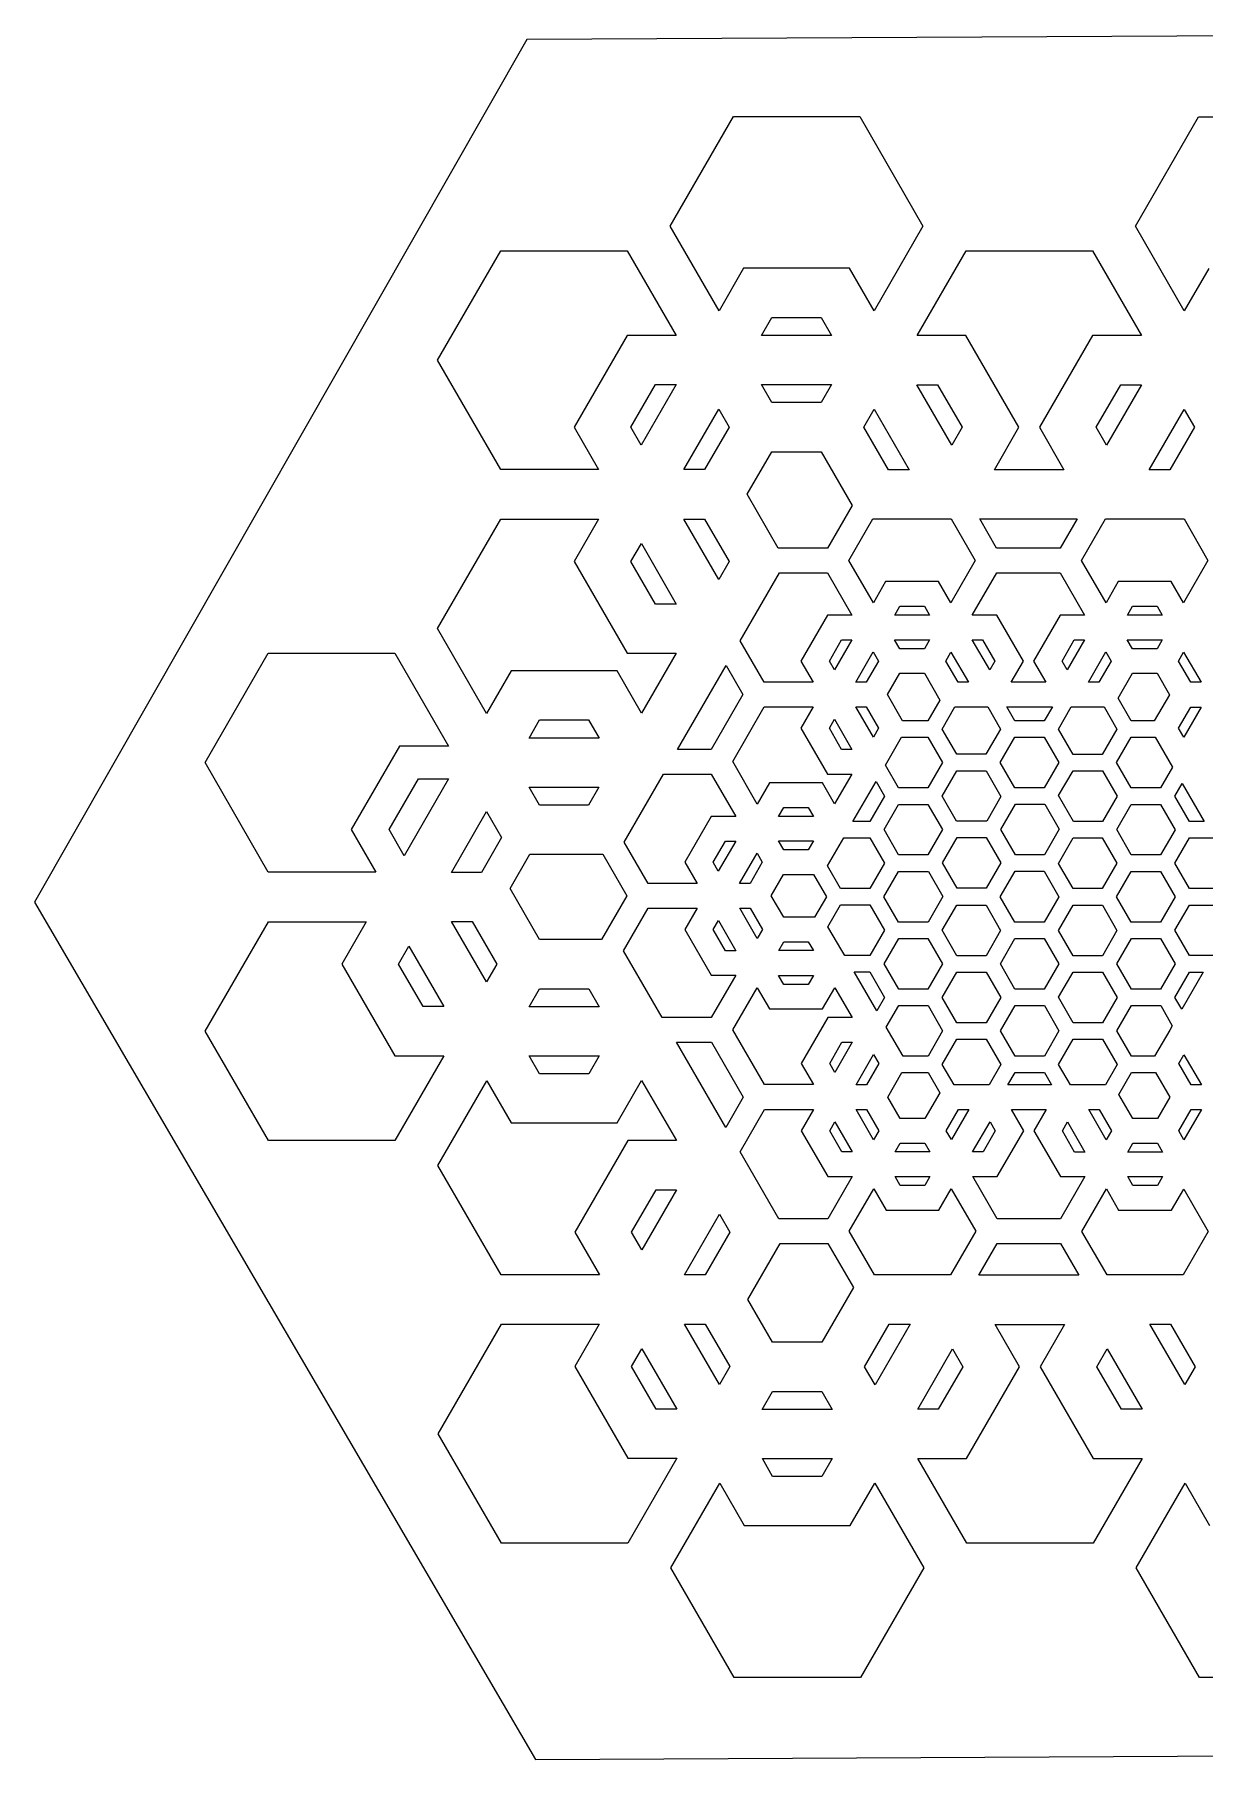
# Model space of a CAD drawing. Extents: x 129 to 1341, y 85 to 1137.
# Drawn here: x 129 to 843, y 85 to 1137 of the extents above; entities that cross this region are included whole.
import ezdxf

# ---------------------------------------------------------------- set-up
doc = ezdxf.new("R2010")
doc.units = 0
doc.layers.add('Layer_1', color=7, linetype='CONTINUOUS')

msp = doc.modelspace()

# ---------------------------------------------------------------- linework, layer by layer
at = {"layer": 'Layer_1', "color": 1}
for p, q in [((1035.316707, 1137.135899), (429.560962, 1134.069908)), ((429.560962, 1134.069908), (129.338783, 607.93713)), ((129.338783, 607.93713), (434.871326, 84.870696)), ((434.871326, 84.870696), (1040.627106, 87.936688))]:
    msp.add_line(p, q, dxfattribs=at)
at = {"layer": 'Layer_1', "color": 5}
for p, q in [((516.881011, 1020.302249), (555.420572, 1087.05486)), ((555.420572, 1087.05486), (632.500718, 1087.05486)), ((632.500718, 1087.05486), (671.040138, 1020.301896)), ((800.561264, 1020.192535), (839.101002, 1086.945146)), ((839.101002, 1086.945146), (916.180335, 1086.945146)), ((546.703222, 968.649233), (516.881011, 1020.302249)), ((671.040138, 1020.301896), (641.1872, 968.594905)), ((671.040138, 1020.301896), (671.040138, 1020.301896)), ((830.383086, 968.538813), (800.561264, 1020.192535)), ((375.061875, 938.503313), (413.601789, 1005.256277)), ((413.601789, 1005.256277), (490.681617, 1005.256277)), ((490.681617, 1005.256277), (520.524712, 953.566571)), ((667.475318, 953.517888), (697.282571, 1005.145505)), ((697.282571, 1005.145505), (774.362434, 1005.145505)), ((774.362434, 1005.145505), (804.205705, 953.456152)), ((561.638775, 994.518427), (546.703222, 968.649233)), ((626.220144, 994.518427), (561.638775, 994.518427)), ((641.1872, 968.594905), (626.220144, 994.518427)), ((845.318816, 994.40836), (830.383086, 968.538813)), ((572.625933, 953.549285), (578.959176, 964.51891)), ((578.959176, 964.51891), (608.899743, 964.51891)), ((608.899743, 964.51891), (615.23281, 953.549638)), ((490.638155, 953.566571), (458.347523, 897.637535)), ((520.524712, 953.566571), (490.638155, 953.566571)), ((615.23281, 953.549285), (572.625933, 953.549285)), ((615.23281, 953.549638), (615.23281, 953.549285)), ((697.253608, 953.517888), (667.475318, 953.517888)), ((729.544698, 897.588499), (697.253608, 953.517888)), ((774.319148, 953.456152), (742.028516, 897.527116)), ((804.205705, 953.456152), (774.319148, 953.456152)), ((413.602142, 871.750349), (375.061875, 938.503313)), ((492.988395, 897.63683), (507.95852, 923.565644)), ((520.597384, 923.565996), (499.307774, 886.691194)), ((507.95852, 923.565644), (520.597384, 923.565644)), ((520.597384, 923.565644), (520.597384, 923.565996)), ((578.958047, 912.660224), (572.671406, 923.54871)), ((572.671406, 923.54871), (615.185961, 923.54871)), ((615.185961, 923.549416), (608.899108, 912.660224)), ((615.185961, 923.54871), (615.185961, 923.549416)), ((688.601698, 886.674966), (667.330256, 923.518019)), ((667.330256, 923.518019), (679.932925, 923.518019)), ((679.932925, 923.518019), (694.903191, 897.588852)), ((776.668436, 897.527116), (791.638738, 923.456283)), ((804.277496, 923.456283), (782.987533, 886.581127)), ((791.638738, 923.456283), (804.277496, 923.456283)), ((804.277496, 923.456283), (804.277496, 923.456283)), ((525.297795, 871.707663), (546.568708, 908.55001)), ((546.568708, 908.55001), (552.869142, 897.636477)), ((608.899108, 912.660224), (578.958047, 912.660224)), ((635.022091, 897.589205), (641.341047, 908.533783)), ((641.341047, 908.533783), (662.630409, 871.660038)), ((808.976707, 871.598655), (830.247796, 908.441002)), ((830.247796, 908.441002), (836.548407, 897.528174)), ((458.347523, 897.637535), (473.292706, 871.751055)), ((499.307774, 886.691194), (492.988395, 897.63683)), ((552.869142, 897.636477), (537.899017, 871.707663)), ((552.869142, 897.636477), (552.869142, 897.636477)), ((649.992145, 871.659685), (635.022091, 897.589205)), ((694.903191, 897.589205), (688.601698, 886.674966)), ((694.903191, 897.588852), (694.903191, 897.589205)), ((714.562932, 871.639224), (729.544698, 897.588499)), ((742.028516, 897.527116), (756.973841, 871.639577)), ((782.987533, 886.581127), (776.668436, 897.527116)), ((836.548407, 897.527821), (821.578106, 871.598655)), ((836.548407, 897.528174), (836.548407, 897.527821)), ((563.849139, 856.656399), (578.862303, 882.660002)), ((578.862303, 882.660002), (609.00025, 882.660002)), ((609.00025, 882.660002), (627.904905, 849.916227)), ((473.292706, 871.750349), (413.602142, 871.750349)), ((473.292706, 871.751055), (473.292706, 871.750349)), ((537.899017, 871.707663), (525.297795, 871.707663)), ((662.630409, 871.659685), (649.992145, 871.659685)), ((662.630409, 871.660038), (662.630409, 871.659685)), ((756.973841, 871.639224), (714.562932, 871.639224)), ((756.973841, 871.639577), (756.973841, 871.639224)), ((821.578106, 871.598655), (808.976707, 871.598655)), ((582.817824, 823.801852), (563.849139, 856.656399)), ((627.904905, 849.91658), (612.827536, 823.801852)), ((627.904905, 849.916227), (627.904905, 849.91658)), ((375.097682, 774.733991), (413.63742, 841.486955)), ((413.63742, 841.486955), (473.284592, 841.486955)), ((473.284592, 841.486955), (458.364738, 815.645277)), ((546.582501, 804.724688), (525.307708, 841.574444)), ((525.307708, 841.574444), (537.916409, 841.574444)), ((537.916409, 841.574444), (552.886993, 815.644924)), ((625.843625, 816.344835), (640.458855, 841.65911)), ((640.458855, 841.65911), (641.333321, 841.65911)), ((641.333321, 841.65911), (679.951975, 841.65911)), ((679.951975, 841.65911), (679.963616, 841.641471)), ((679.963616, 841.641471), (688.32011, 841.641471)), ((688.32011, 841.641471), (702.92437, 816.347305)), ((715.944198, 823.791621), (705.638642, 841.640766)), ((705.638642, 841.640766), (764.990116, 841.640766)), ((764.990116, 841.640413), (754.685125, 823.791621)), ((764.990116, 841.640766), (764.990116, 841.640413)), ((767.700473, 816.334605), (782.285893, 841.597374)), ((782.285893, 841.597374), (782.978326, 841.597374)), ((782.978326, 841.597374), (830.194421, 841.597374)), ((830.194421, 841.597374), (844.780089, 816.333899)), ((493.005752, 815.645277), (499.321356, 826.58421)), ((499.321356, 826.58421), (520.607509, 789.715758)), ((612.827536, 823.801852), (582.817824, 823.801852)), ((754.685125, 823.791621), (715.944198, 823.791621)), ((458.364738, 815.645277), (490.655335, 759.715888)), ((507.975489, 789.715405), (493.005752, 815.645277)), ((552.886993, 815.644571), (546.582501, 804.724688)), ((552.886993, 815.644924), (552.886993, 815.644571)), ((640.79664, 790.44636), (625.843625, 816.344835)), ((702.923982, 816.345188), (688.011888, 790.516916)), ((702.92437, 816.347305), (702.923982, 816.345188)), ((782.652994, 790.436483), (767.700473, 816.334605)), ((844.780089, 816.334252), (829.868172, 790.50598)), ((559.617464, 767.303433), (583.576543, 808.801741)), ((583.576543, 808.801741), (612.738565, 808.801741)), ((612.738565, 808.801741), (627.681315, 782.920199)), ((648.279056, 803.406358), (640.79664, 790.44636)), ((676.240047, 803.406358), (648.279056, 803.406358)), ((680.570041, 803.406358), (676.240047, 803.406358)), ((688.011888, 790.516916), (680.570041, 803.406358)), ((701.11917, 782.90891), (716.053488, 808.775988)), ((716.053488, 808.775988), (754.593543, 808.775988)), ((754.593543, 808.775988), (769.52645, 782.91138)), ((790.135058, 803.395774), (782.652994, 790.436483)), ((818.096048, 803.395774), (790.135058, 803.395774)), ((822.426395, 803.395774), (818.096048, 803.395774)), ((829.868172, 790.50598), (822.426395, 803.395774)), ((520.607509, 789.715405), (507.975489, 789.715405)), ((520.607509, 789.715758), (520.607509, 789.715405)), ((612.774866, 782.920552), (596.629462, 754.955858)), ((627.681315, 782.920552), (612.774866, 782.920552)), ((627.681315, 782.920199), (627.681315, 782.920552)), ((653.798476, 782.968883), (656.938199, 788.406952)), ((675.048116, 782.968883), (653.798476, 782.968883)), ((656.938199, 788.406952), (671.908747, 788.406952)), ((671.908747, 788.406952), (675.048116, 782.968883)), ((675.048116, 782.968883), (675.048116, 782.968883)), ((711.75468, 782.90891), (701.11917, 782.90891)), ((716.084392, 782.90891), (711.75468, 782.90891)), ((732.230466, 754.944216), (716.084392, 782.90891)), ((754.63055, 782.91138), (738.484969, 754.946333)), ((769.52645, 782.91138), (754.63055, 782.91138)), ((795.655818, 782.958652), (798.795541, 788.396721)), ((816.905846, 782.958652), (795.655818, 782.958652)), ((798.795541, 788.396721), (813.766512, 788.396721)), ((813.766512, 788.396721), (816.905846, 782.959005)), ((816.905846, 782.959005), (816.905846, 782.958652)), ((404.944234, 723.03723), (375.097682, 774.733991)), ((233.345574, 692.964335), (271.885488, 759.717299)), ((271.885488, 759.717299), (348.964645, 759.717299)), ((348.964645, 759.717299), (381.694556, 703.027674)), ((490.655335, 759.715888), (499.315676, 759.715888)), ((499.315676, 759.715888), (520.585883, 759.715888)), ((520.585883, 759.715183), (499.446028, 723.099671)), ((520.585883, 759.715888), (520.585883, 759.715183)), ((574.198157, 742.04913), (559.617464, 767.303433)), ((613.949686, 754.95621), (621.434925, 767.920794)), ((627.67567, 767.920794), (617.069935, 749.551302)), ((621.434925, 767.920794), (627.67567, 767.920794)), ((627.67567, 767.920794), (627.67567, 767.920794)), ((630.025452, 741.991627), (640.700508, 760.481063)), ((640.700508, 760.481063), (643.890254, 754.95621)), ((656.939257, 762.477433), (653.768914, 767.968771)), ((653.768914, 767.968771), (675.079937, 767.968771)), ((671.909523, 762.477433), (656.939257, 762.477433)), ((675.079937, 767.968771), (671.909523, 762.477433)), ((675.079937, 767.968771), (675.079937, 767.968771)), ((684.96985, 754.943863), (688.12192, 760.403452)), ((688.12192, 760.403452), (698.759263, 741.97928)), ((711.757925, 749.48251), (701.119523, 767.908446)), ((701.119523, 767.908446), (707.425179, 767.908446)), ((707.425179, 767.908446), (714.910876, 754.94351)), ((755.805935, 754.94598), (763.291174, 767.910563)), ((769.531248, 767.910563), (758.926043, 749.541777)), ((763.291174, 767.910563), (769.531248, 767.910563)), ((769.531248, 767.910563), (769.531248, 767.910563)), ((771.891649, 741.980691), (782.562471, 760.463071)), ((782.562471, 760.463071), (785.747631, 754.945627)), ((798.796105, 762.466496), (795.625303, 767.958188)), ((795.625303, 767.958188), (816.936785, 767.958188)), ((813.766195, 762.466496), (798.796105, 762.466496)), ((816.936785, 767.958188), (813.766195, 762.466496)), ((816.936785, 767.958188), (816.936785, 767.958188)), ((826.82624, 754.933633), (829.978309, 760.393221)), ((829.978309, 760.393221), (840.615618, 741.969049)), ((419.921944, 748.979449), (404.944234, 723.03723)), ((484.503984, 748.979449), (419.921944, 748.979449)), ((499.446028, 723.099671), (484.503984, 748.979449)), ((521.338076, 701.022485), (550.950772, 752.313199)), ((550.950772, 752.313199), (561.250296, 734.474285)), ((596.629462, 754.955858), (604.081116, 742.04913)), ((617.069935, 749.551302), (613.949686, 754.95621)), ((643.890254, 754.95621), (636.405015, 741.991627)), ((643.890254, 754.95621), (643.890254, 754.95621)), ((649.38505, 734.475344), (656.89269, 747.479085)), ((656.89269, 747.479085), (671.959512, 747.479085)), ((671.959512, 747.479085), (681.383265, 731.15641)), ((692.454701, 741.978927), (684.96985, 754.943863)), ((714.910876, 754.94351), (711.757925, 749.48251)), ((714.910876, 754.94351), (714.910876, 754.94351)), ((724.7798, 742.039252), (732.230466, 754.944216)), ((738.484969, 754.946333), (745.936835, 742.039958)), ((758.926043, 749.541777), (755.805935, 754.94598)), ((785.747631, 754.945274), (778.262392, 741.980691)), ((785.747631, 754.945627), (785.747631, 754.945274)), ((789.975708, 732.271188), (798.749291, 747.467444)), ((798.749291, 747.467444), (813.816289, 747.467444)), ((813.816289, 747.467444), (821.345026, 734.427366)), ((834.311091, 741.968696), (826.82624, 754.933633)), ((604.081116, 742.04913), (574.198157, 742.04913)), ((636.405015, 741.991627), (630.025452, 741.991627)), ((698.759263, 741.978927), (692.454701, 741.978927)), ((698.759263, 741.97928), (698.759263, 741.978927)), ((745.936835, 742.039252), (724.7798, 742.039252)), ((745.936835, 742.039958), (745.936835, 742.039252)), ((778.262392, 741.980691), (771.891649, 741.980691)), ((840.615618, 741.968696), (834.311091, 741.968696)), ((840.615618, 741.969049), (840.615618, 741.968696)), ((561.250296, 734.474285), (541.936771, 701.022485)), ((555.03735, 693.564763), (574.304837, 726.937188)), ((561.250296, 734.474285), (561.250296, 734.474285)), ((574.304837, 726.937188), (604.127648, 726.937188)), ((604.127648, 726.937188), (596.641527, 713.970841)), ((640.780588, 708.560641), (630.172243, 726.934719)), ((630.172243, 726.934719), (636.418879, 726.934719)), ((636.418879, 726.934719), (643.903907, 713.970135)), ((658.628251, 718.464877), (649.38505, 734.475344)), ((681.383265, 731.155705), (674.056246, 718.464877)), ((681.383265, 731.15641), (681.383265, 731.155705)), ((682.722374, 713.476952), (690.518233, 726.979874)), ((690.518233, 726.979874), (710.579436, 726.979874)), ((710.579436, 726.979874), (718.37519, 713.477305)), ((727.055393, 718.441241), (722.10084, 727.022208)), ((722.10084, 727.022208), (749.932467, 727.022208)), ((749.932467, 727.02256), (744.978056, 718.441241)), ((749.932467, 727.022208), (749.932467, 727.02256)), ((753.643654, 713.448024), (761.456271, 726.979874)), ((761.456271, 726.979874), (781.484559, 726.979874)), ((781.484559, 726.979874), (789.296928, 713.447671)), ((797.976567, 718.414077), (789.975708, 732.271188)), ((821.345026, 734.427366), (812.099602, 718.414077)), ((821.345026, 734.427366), (821.345026, 734.427366)), ((826.835059, 713.937327), (834.320298, 726.90191)), ((840.620874, 726.90191), (829.98533, 708.48056)), ((834.320298, 726.90191), (840.620874, 726.90191)), ((840.620874, 726.90191), (840.620874, 726.90191)), ((430.892451, 707.981027), (437.242451, 718.97958)), ((437.242451, 718.97958), (467.183124, 718.97958)), ((467.183124, 718.97958), (473.533336, 707.981733)), ((613.96214, 713.970841), (617.104684, 719.413849)), ((617.104684, 719.413849), (627.731938, 701.006258)), ((674.056246, 718.464877), (658.628251, 718.464877)), ((744.978056, 718.441241), (727.055393, 718.441241)), ((812.099602, 718.414077), (797.976567, 718.414077)), ((473.533336, 707.981027), (430.892451, 707.981027)), ((473.533336, 707.981733), (473.533336, 707.981027)), ((596.641527, 713.970841), (612.786966, 686.006146)), ((621.447167, 701.006258), (613.96214, 713.970841)), ((643.903906, 713.970488), (640.780588, 708.560641)), ((643.903907, 713.970135), (643.903906, 713.970488)), ((648.198976, 691.41423), (658.042534, 708.46398)), ((658.042534, 708.46398), (674.008022, 708.46398)), ((674.008022, 708.46398), (682.92127, 693.025366)), ((691.635198, 698.038691), (682.722374, 713.476952)), ((718.37519, 713.476599), (709.462083, 698.038691)), ((718.19485, 693.003494), (727.10584, 708.437521)), ((718.37519, 713.477305), (718.37519, 713.476599)), ((727.10584, 708.437521), (744.928632, 708.437521)), ((744.928632, 708.437521), (753.841774, 692.999613)), ((762.557114, 698.009763), (753.643654, 713.448024)), ((789.296928, 713.447671), (780.383821, 698.009763)), ((789.111967, 692.977388), (798.025074, 708.415649)), ((789.296928, 713.447671), (789.296928, 713.447671)), ((798.025074, 708.415649), (812.701053, 708.415649)), ((812.701053, 708.415649), (823.190089, 690.249005)), ((829.98533, 708.48056), (826.835059, 713.937327)), ((351.80814, 703.027674), (322.404465, 652.09891)), ((381.694556, 703.027674), (351.80814, 703.027674)), ((541.936771, 701.022485), (521.338076, 701.022485)), ((627.731938, 701.006258), (621.447167, 701.006258)), ((627.731938, 701.006258), (627.731938, 701.006258)), ((709.462083, 698.038691), (691.635198, 698.038691)), ((780.383821, 698.009763), (762.557114, 698.009763)), ((271.88517, 626.211371), (233.345574, 692.964335)), ((488.794538, 644.553346), (512.736155, 686.021669)), ((512.736155, 686.021669), (541.933102, 686.021669)), ((541.933102, 686.021669), (556.87571, 660.140833)), ((569.989906, 667.666641), (555.03735, 693.564763)), ((612.786966, 686.006146), (627.66865, 686.006146)), ((627.66865, 686.006146), (617.163104, 667.810221)), ((627.66865, 686.006146), (627.66865, 686.006146)), ((656.181455, 677.588163), (648.198976, 691.41423)), ((682.92127, 693.026424), (674.008163, 677.588163)), ((682.664553, 672.581188), (691.588773, 688.038499)), ((682.92127, 693.025366), (682.92127, 693.026424)), ((691.588773, 688.038499), (709.505862, 688.038499)), ((709.505862, 688.038499), (718.577225, 672.326835)), ((727.084179, 677.60686), (718.19485, 693.003494)), ((753.841774, 692.998908), (744.955125, 677.60686)), ((753.750687, 672.838716), (762.510335, 688.01063)), ((753.841774, 692.999613), (753.841774, 692.998908)), ((762.510335, 688.01063), (780.432999, 688.01063)), ((780.432999, 688.01063), (789.38798, 672.500049)), ((798.025215, 677.538774), (789.111967, 692.977388)), ((823.190089, 690.248299), (815.852135, 677.538774)), ((823.190089, 690.249005), (823.190089, 690.248299)), ((345.498639, 652.097852), (363.355721, 683.027291)), ((381.76751, 683.027291), (354.704516, 636.153002)), ((363.355721, 683.027291), (381.76751, 683.027291)), ((381.76751, 683.027291), (381.76751, 683.027291)), ((437.240652, 667.121599), (430.970415, 677.982569)), ((430.970415, 677.982569), (473.451668, 677.982569)), ((473.451668, 677.982216), (467.181219, 667.121599)), ((473.451668, 677.982569), (473.451668, 677.982216)), ((577.472323, 680.626638), (569.989906, 667.666641)), ((605.432961, 680.626638), (577.472323, 680.626638)), ((609.763131, 680.626638), (605.432961, 680.626638)), ((617.163104, 667.810221), (609.763131, 680.626638)), ((628.3729, 657.079427), (642.424392, 681.417213)), ((642.424392, 681.417213), (647.545526, 672.546969)), ((674.008163, 677.588163), (656.181455, 677.588163)), ((744.955125, 677.60686), (727.084179, 677.60686)), ((815.852135, 677.538774), (798.025215, 677.538774)), ((824.523342, 672.560374), (828.976632, 680.27386)), ((828.976632, 680.27386), (842.387091, 657.046266)), ((383.504553, 626.034983), (404.913754, 663.116866)), ((404.913754, 663.116866), (414.101005, 647.203766)), ((467.181219, 667.121599), (437.240652, 667.121599)), ((582.99319, 660.18881), (586.132559, 665.626527)), ((586.132559, 665.626527), (601.102649, 665.626527)), ((601.102649, 665.626527), (604.242371, 660.189163)), ((647.545526, 672.546969), (638.615309, 657.079427)), ((647.29403, 652.090796), (656.203257, 667.522002)), ((647.545526, 672.546969), (647.545526, 672.546969)), ((656.203257, 667.522002), (674.017053, 667.522002)), ((674.017053, 667.522002), (682.930019, 652.083741)), ((691.496239, 657.284391), (682.664553, 672.581188)), ((718.577225, 672.32613), (709.892895, 657.284391)), ((718.484621, 652.168055), (727.371446, 667.560455)), ((718.577225, 672.326835), (718.577225, 672.32613)), ((727.371446, 667.560455), (745.251212, 667.560455)), ((745.251212, 667.560455), (754.072067, 652.281649)), ((762.898179, 656.994055), (753.750687, 672.838716)), ((789.38798, 672.500402), (780.435539, 656.994055)), ((789.147456, 652.079508), (798.040455, 667.482491)), ((789.38798, 672.500049), (789.38798, 672.500402)), ((798.040455, 667.482491), (815.862577, 667.482491)), ((815.862577, 667.482491), (824.775719, 652.044935)), ((833.481075, 657.04556), (824.523342, 672.560374)), ((541.969085, 660.14048), (525.823681, 632.175785)), ((556.87571, 660.14048), (541.969085, 660.14048)), ((556.87571, 660.140833), (556.87571, 660.14048)), ((604.242371, 660.18881), (582.99319, 660.18881)), ((604.242371, 660.189163), (604.242371, 660.18881)), ((638.615309, 657.079427), (628.3729, 657.079427)), ((709.892895, 657.284391), (691.496239, 657.284391)), ((780.435539, 656.994055), (762.898179, 656.994055)), ((842.387091, 657.04556), (833.481075, 657.04556)), ((842.387091, 657.046266), (842.387091, 657.04556)), ((322.404465, 652.09891), (337.350142, 626.212077)), ((354.704516, 636.153002), (345.498639, 652.097852)), ((414.101005, 647.203766), (401.879195, 626.034983)), ((414.101005, 647.203766), (414.101005, 647.203766)), ((503.392694, 619.268705), (488.794538, 644.553346)), ((543.144223, 632.17508), (550.629462, 645.140016)), ((556.869536, 645.140016), (546.264331, 626.77123)), ((550.629462, 645.140016), (556.869536, 645.140016)), ((556.869536, 645.140016), (556.869536, 645.140016)), ((586.132841, 639.69736), (582.964826, 645.184819)), ((582.964826, 645.184819), (604.271052, 645.184819)), ((604.271052, 645.184113), (601.103284, 639.69736)), ((604.271052, 645.184819), (604.271052, 645.184113)), ((612.805487, 629.967749), (622.685029, 647.079588)), ((622.685029, 647.079588), (638.579008, 647.079588)), ((638.579008, 647.079588), (647.492256, 631.640974)), ((656.206961, 636.652535), (647.29403, 652.090796)), ((682.930019, 652.083741), (674.020792, 636.652535)), ((682.924163, 631.845938), (691.83727, 647.283846)), ((682.930019, 652.083741), (682.930019, 652.083741)), ((691.83727, 647.283846), (709.663519, 647.283846)), ((709.663519, 647.283846), (718.576943, 631.845233)), ((727.397728, 636.730499), (718.484621, 652.168055)), ((754.072067, 652.282355), (745.093344, 636.730499)), ((753.716115, 631.44236), (762.695191, 646.994569)), ((754.072067, 652.281649), (754.072067, 652.282355)), ((762.695191, 646.994569), (780.390701, 646.994569)), ((780.390701, 646.994569), (789.304196, 631.556308)), ((798.06074, 636.641952), (789.147456, 652.079508)), ((824.775719, 652.045288), (815.88272, 636.641952)), ((824.618098, 631.60746), (833.531205, 647.045721)), ((824.775719, 652.044935), (824.775719, 652.045288)), ((833.531205, 647.045721), (848.159594, 647.045721)), ((419.246198, 616.117341), (431.372581, 637.120671)), ((431.372581, 637.120671), (475.765185, 637.120671)), ((475.765185, 637.120671), (490.445996, 611.692449)), ((525.823681, 632.175785), (533.275618, 619.268705)), ((546.264331, 626.77123), (543.144223, 632.17508)), ((559.219989, 619.210496), (569.895045, 637.700285)), ((573.084791, 632.175433), (565.599552, 619.210496)), ((569.895045, 637.700285), (573.084791, 632.175433)), ((573.084791, 632.175433), (573.084791, 632.175433)), ((601.103284, 639.69736), (586.132841, 639.69736)), ((647.492256, 631.64168), (638.578973, 616.203419)), ((647.492256, 631.640974), (647.492256, 631.64168)), ((674.020792, 636.652535), (656.206961, 636.652535)), ((691.837128, 616.407677), (682.924163, 631.845938)), ((718.576943, 631.845585), (709.663836, 616.407677)), ((718.576943, 631.845233), (718.576943, 631.845585)), ((745.093344, 636.730499), (727.397728, 636.730499)), ((762.563958, 616.117694), (753.716115, 631.44236)), ((789.304196, 631.556308), (780.390736, 616.117694)), ((789.304196, 631.556308), (789.304196, 631.556308)), ((815.88272, 636.641952), (798.06074, 636.641952)), ((833.531064, 616.169552), (824.618098, 631.60746)), ((337.350142, 626.211371), (271.88517, 626.211371)), ((337.350142, 626.212077), (337.350142, 626.211371)), ((401.879195, 626.034983), (383.504553, 626.034983)), ((578.579269, 611.694919), (586.086733, 624.697955)), ((586.086733, 624.697955), (604.301214, 624.697955)), ((604.301214, 624.697955), (612.11556, 611.162577)), ((620.752441, 616.203419), (612.805487, 629.967749)), ((647.225309, 611.178452), (656.155526, 626.645994)), ((656.155526, 626.645994), (674.37925, 626.645994)), ((674.37925, 626.645994), (683.181655, 611.399996)), ((718.129903, 611.075088), (727.168599, 626.73066)), ((727.168599, 626.73066), (744.891096, 626.73066)), ((744.891096, 626.73066), (753.926935, 611.080027)), ((789.039401, 611.100841), (797.99149, 626.606483)), ((797.99149, 626.606483), (815.958815, 626.606483)), ((815.958815, 626.606483), (824.8933, 611.130827)), ((437.190804, 585.03656), (419.246198, 616.117341)), ((490.445997, 611.692802), (475.056066, 585.03656)), ((490.445996, 611.692449), (490.445997, 611.692802)), ((533.275618, 619.268705), (503.392694, 619.268705)), ((565.599552, 619.210496), (559.219989, 619.210496)), ((586.107265, 598.655546), (578.579269, 611.694919)), ((612.11556, 611.16293), (604.894375, 598.655546)), ((612.11556, 611.162577), (612.11556, 611.16293)), ((638.578973, 616.203419), (620.752441, 616.203419)), ((656.172142, 595.681983), (647.225309, 611.178452)), ((683.181655, 611.399644), (674.106976, 595.681983)), ((683.181655, 611.399996), (683.181655, 611.399644)), ((709.663836, 616.407677), (691.837128, 616.407677)), ((727.063683, 595.601196), (718.129903, 611.075088)), ((753.926935, 611.080027), (744.990368, 595.601196)), ((753.926935, 611.080027), (753.926935, 611.080027)), ((780.390736, 616.117694), (762.563958, 616.117694)), ((797.956741, 595.654819), (789.039401, 611.100841)), ((824.8933, 611.130474), (815.958497, 595.654819)), ((824.8933, 611.130827), (824.8933, 611.130474)), ((851.357771, 616.169552), (833.531064, 616.169552)), ((488.466843, 578.262169), (503.416859, 604.15641)), ((503.416859, 604.15641), (533.323666, 604.15641)), ((533.323666, 604.15641), (525.837192, 591.189358)), ((569.930075, 585.704016), (559.277598, 604.154999)), ((559.277598, 604.154999), (565.612463, 604.154999)), ((565.612463, 604.154999), (573.097667, 591.190769)), ((613.113991, 592.895038), (620.760097, 606.138316)), ((620.760097, 606.138316), (638.586805, 606.138316)), ((638.586805, 606.138316), (647.499735, 590.700408)), ((682.764531, 590.681005), (691.647828, 606.067408)), ((691.647828, 606.067408), (709.474606, 606.067408)), ((709.474606, 606.067408), (718.387537, 590.629499)), ((753.66154, 590.624913), (762.575, 606.063174)), ((762.575, 606.063174), (780.401566, 606.063174)), ((780.401566, 606.063174), (789.314673, 590.625619)), ((824.629598, 590.674302), (833.542882, 606.112563)), ((833.542882, 606.112563), (851.368919, 606.112563)), ((233.38064, 529.195719), (271.920201, 595.947977)), ((271.920201, 595.947977), (331.567515, 595.947977)), ((331.567515, 595.947977), (316.647661, 570.105946)), ((404.865318, 559.187474), (383.590772, 596.035113)), ((383.590772, 596.035113), (396.199367, 596.035113)), ((396.199367, 596.035113), (411.16928, 570.105241)), ((525.837192, 591.189358), (541.982491, 563.225369)), ((543.156323, 591.190063), (546.299044, 596.633424)), ((550.641527, 578.225833), (543.156323, 591.190063)), ((546.299044, 596.633424), (556.926616, 578.22548)), ((573.097667, 591.190416), (569.930075, 585.704016)), ((573.097667, 591.190769), (573.097667, 591.190416)), ((604.894375, 598.655546), (586.107265, 598.655546)), ((621.550284, 578.28263), (613.113991, 592.895038)), ((647.500088, 590.699702), (638.586981, 575.261794)), ((647.499735, 590.700408), (647.500088, 590.699702)), ((674.106976, 595.681983), (656.172142, 595.681983)), ((691.70773, 575.190533), (682.764531, 590.681005)), ((718.387537, 590.629146), (709.474077, 575.190533)), ((718.387537, 590.629499), (718.387537, 590.629146)), ((744.990368, 595.601196), (727.063683, 595.601196)), ((762.575, 575.186299), (753.66154, 590.624913)), ((789.314673, 590.624913), (780.401213, 575.186299)), ((789.314673, 590.625619), (789.314673, 590.624913)), ((815.958497, 595.654819), (797.956741, 595.654819)), ((833.542705, 575.236746), (824.629598, 590.674302)), ((351.289239, 570.105594), (357.605196, 581.045233)), ((357.605196, 581.045233), (378.890749, 544.17678)), ((475.056066, 585.03656), (437.190804, 585.03656)), ((583.055137, 578.281571), (586.157994, 583.656141)), ((586.157994, 583.656141), (601.128119, 583.656141)), ((601.128119, 583.656141), (604.230659, 578.282277)), ((647.36448, 570.243883), (656.26718, 585.663799)), ((656.26718, 585.663799), (674.054765, 585.663799)), ((674.054765, 585.663799), (682.970482, 570.221658)), ((718.205539, 570.163449), (727.118822, 585.60171)), ((727.118822, 585.60171), (744.94553, 585.60171)), ((744.94553, 585.60171), (753.859025, 570.163096)), ((789.216036, 570.216719), (798.128262, 585.653216)), ((798.128262, 585.653216), (815.912283, 585.653216)), ((815.912283, 585.653216), (824.82606, 570.21566)), ((316.647661, 570.105946), (348.937905, 514.176205)), ((366.259329, 544.176427), (351.289239, 570.105594)), ((411.16928, 570.105946), (404.865318, 559.187474)), ((411.16928, 570.105241), (411.16928, 570.105946)), ((512.056705, 537.403446), (488.466843, 578.262169)), ((556.926616, 578.225833), (550.641527, 578.225833)), ((556.926616, 578.22548), (556.926616, 578.225833)), ((604.230659, 578.281571), (583.055137, 578.281571)), ((604.230659, 578.282277), (604.230659, 578.281571)), ((621.605952, 578.28263), (621.550284, 578.28263)), ((623.349838, 575.261794), (621.605952, 578.28263)), ((638.586981, 575.261794), (623.349838, 575.261794)), ((656.277869, 554.805621), (647.36448, 570.243883)), ((682.970482, 570.22201), (674.069723, 554.805621)), ((682.970482, 570.221658), (682.970482, 570.22201)), ((709.474077, 575.190533), (691.70773, 575.190533)), ((727.112719, 554.735066), (718.205539, 570.163449)), ((753.859025, 570.163449), (744.951386, 554.735066)), ((753.859025, 570.163096), (753.859025, 570.163449)), ((780.401213, 575.186299), (762.575, 575.186299)), ((798.129496, 554.778458), (789.216036, 570.216719)), ((824.82606, 570.215308), (815.913659, 554.778458)), ((824.82606, 570.21566), (824.82606, 570.215308)), ((847.700489, 575.236746), (833.542705, 575.236746)), ((556.865021, 563.226074), (541.956456, 537.403446)), ((541.982491, 563.225369), (556.865021, 563.225369)), ((556.865021, 563.225369), (556.865021, 563.226074)), ((586.158065, 557.726269), (582.991849, 563.210552)), ((582.991849, 563.210552), (604.294547, 563.210552)), ((601.12819, 557.726269), (586.158065, 557.726269)), ((604.294547, 563.210552), (601.12819, 557.726269)), ((604.294547, 563.210552), (604.294547, 563.210552)), ((642.856439, 541.476971), (629.12414, 565.260896)), ((629.12414, 565.260896), (638.639051, 565.260896)), ((638.639051, 565.260896), (647.613647, 549.716802)), ((682.748585, 549.781713), (691.644935, 565.190694)), ((691.644935, 565.190694), (709.529922, 565.190694)), ((709.529922, 565.190694), (718.503283, 549.647658)), ((753.654131, 549.813463), (762.529491, 565.186108)), ((762.529491, 565.186108), (780.529272, 565.186108)), ((780.529272, 565.186108), (789.468449, 549.701985)), ((824.605821, 549.760899), (833.5408, 565.236555)), ((841.93102, 565.236908), (828.800808, 542.494735)), ((833.5408, 565.236555), (841.93102, 565.236555)), ((841.93102, 565.236555), (841.93102, 565.236908)), ((430.95327, 544.054013), (437.294098, 555.036691)), ((437.294098, 555.036691), (467.234489, 555.036691)), ((467.234489, 555.036691), (473.575599, 544.054013)), ((555.136375, 529.906566), (570.017776, 555.681921)), ((570.017776, 555.681921), (577.496594, 542.727216)), ((609.787614, 542.727216), (617.255214, 555.66146)), ((617.255214, 555.66146), (627.797731, 537.40133)), ((647.613647, 549.716802), (642.856439, 541.476971)), ((647.613647, 549.716802), (647.613647, 549.716802)), ((674.069723, 554.805621), (656.277869, 554.805621)), ((691.705895, 534.267252), (682.748585, 549.781713)), ((718.503283, 549.648363), (709.622985, 534.267252)), ((718.503283, 549.647658), (718.503283, 549.648363)), ((744.951386, 554.735066), (727.112719, 554.735066)), ((762.632961, 534.262666), (753.654131, 549.813463)), ((789.468449, 549.702338), (780.55446, 534.262666)), ((789.468449, 549.701985), (789.468449, 549.702338)), ((815.913659, 554.778458), (798.129496, 554.778458)), ((828.800808, 542.494735), (824.605821, 549.760899)), ((378.890749, 544.176427), (366.259329, 544.176427)), ((378.890749, 544.17678), (378.890749, 544.176427)), ((473.575599, 544.054013), (430.95327, 544.054013)), ((473.575599, 544.054013), (473.575599, 544.054013)), ((541.956456, 537.403446), (512.056705, 537.403446)), ((577.496594, 542.727216), (609.787614, 542.727216)), ((612.982264, 537.40133), (596.83686, 509.436635)), ((627.797731, 537.40133), (612.982264, 537.40133)), ((648.660586, 531.534283), (656.285348, 544.740871)), ((656.285348, 544.740871), (674.112197, 544.740871)), ((674.112197, 544.740871), (683.025022, 529.30261)), ((718.300965, 529.294144), (727.210721, 544.726055)), ((727.210721, 544.726055), (745.039404, 544.726055)), ((745.039404, 544.726055), (753.949371, 529.293791)), ((789.227149, 529.284266), (798.140432, 544.722527)), ((798.140432, 544.722527), (815.966999, 544.722527)), ((815.966999, 544.722527), (823.026964, 532.494544)), ((271.920201, 462.442755), (233.38064, 529.195719)), ((574.405873, 496.529908), (555.136375, 529.906566)), ((658.861543, 513.864349), (648.660586, 531.534283)), ((683.025022, 529.302258), (674.111915, 513.864349)), ((683.025022, 529.30261), (683.025022, 529.302258)), ((709.622985, 534.267252), (691.705895, 534.267252)), ((727.212308, 513.859763), (718.300965, 529.294144)), ((753.949371, 529.294144), (745.038381, 513.859763)), ((753.949371, 529.293791), (753.949371, 529.294144)), ((780.55446, 534.262666), (762.632961, 534.262666)), ((798.140785, 513.846358), (789.227149, 529.284266)), ((821.487054, 529.792971), (812.28026, 513.846358)), ((823.026964, 532.494544), (821.477211, 529.810258)), ((821.477211, 529.810258), (821.486736, 529.792619)), ((821.486736, 529.792619), (821.487054, 529.792971)), ((550.738506, 470.383783), (520.704487, 522.405099)), ((520.704487, 522.405099), (542.056574, 522.405099)), ((542.056574, 522.405099), (561.414443, 488.875335)), ((614.157437, 509.43593), (621.642676, 522.400866)), ((627.874601, 522.400866), (617.273276, 504.038783)), ((621.642676, 522.400866), (627.874601, 522.400866)), ((627.874601, 522.400866), (627.874601, 522.400866)), ((682.841577, 508.829505), (691.754861, 524.267766)), ((691.754861, 524.267766), (709.581568, 524.267766)), ((709.581568, 524.267766), (718.495028, 508.829505)), ((753.770019, 508.825271), (762.683479, 524.263885)), ((762.683479, 524.263885), (780.510186, 524.263885)), ((780.510186, 524.263885), (789.423646, 508.825624)), ((348.937905, 514.176205), (357.59814, 514.176205)), ((378.868347, 514.17691), (348.999711, 462.442755)), ((357.59814, 514.176205), (378.868347, 514.176205)), ((378.868347, 514.176205), (378.868347, 514.17691)), ((437.29371, 503.177652), (431.014512, 514.053791)), ((431.014512, 514.053791), (473.51418, 514.053791)), ((473.51418, 514.054144), (467.234736, 503.177652)), ((473.51418, 514.053791), (473.51418, 514.054144)), ((596.83686, 509.436635), (604.288691, 496.53026)), ((617.273276, 504.038783), (614.157437, 509.43593)), ((630.234332, 496.470641), (640.909388, 514.96043)), ((644.099134, 509.435577), (636.613895, 496.470641)), ((640.909388, 514.96043), (644.099134, 509.435577)), ((644.099134, 509.435577), (644.099134, 509.435577)), ((674.111915, 513.864349), (658.861543, 513.864349)), ((690.022369, 496.39303), (682.841577, 508.829505)), ((718.495028, 508.829858), (711.314766, 496.39303)), ((718.495028, 508.829505), (718.495028, 508.829858)), ((745.038381, 513.859763), (727.212308, 513.859763)), ((760.960053, 496.372921), (753.770019, 508.825271)), ((789.4228, 508.824919), (782.227544, 496.362338)), ((789.423646, 508.825624), (789.4228, 508.824919)), ((812.28026, 513.846358), (798.140785, 513.846358)), ((827.016316, 509.369255), (830.147396, 514.792508)), ((834.50152, 496.405024), (827.016316, 509.369255)), ((830.147396, 514.792508), (840.763784, 496.404671)), ((375.265569, 447.301533), (405.089402, 498.957724)), ((405.089402, 498.957724), (419.973344, 473.178135)), ((467.234736, 503.177652), (437.29371, 503.177652)), ((484.555207, 473.178135), (499.520393, 499.098835)), ((499.520393, 499.098835), (520.687201, 462.436758)), ((604.288691, 496.529908), (574.405873, 496.529908)), ((604.288691, 496.53026), (604.288691, 496.529908)), ((636.613895, 496.470641), (630.234332, 496.470641)), ((649.593154, 488.955063), (658.200931, 503.864158)), ((658.200931, 503.864158), (674.162785, 503.864158)), ((674.162785, 503.864158), (681.244482, 491.59878)), ((711.314766, 496.39303), (690.022369, 496.39303)), ((722.848059, 496.371863), (727.166941, 503.852163)), ((749.41279, 496.371863), (722.848059, 496.371863)), ((727.166941, 503.852163), (745.094296, 503.852163)), ((745.094296, 503.852163), (749.41279, 496.372216)), ((749.41279, 496.372216), (749.41279, 496.371863)), ((763.478675, 496.372921), (760.960053, 496.372921)), ((763.483614, 496.362338), (763.478675, 496.372921)), ((782.227544, 496.362338), (763.483614, 496.362338)), ((790.448854, 490.602183), (798.095488, 503.846871)), ((798.095488, 503.846871), (812.884427, 503.846871)), ((812.884427, 503.846871), (821.534679, 488.864399)), ((840.763784, 496.405024), (834.50152, 496.405024)), ((840.763784, 496.404671), (840.763784, 496.405024)), ((561.414443, 488.874983), (550.738506, 470.383783)), ((561.414443, 488.875335), (561.414443, 488.874983)), ((657.121326, 475.916044), (649.593154, 488.955063)), ((681.244482, 491.59878), (672.190087, 475.916044)), ((681.244482, 491.59878), (681.244482, 491.59878)), ((798.958912, 475.862069), (790.448854, 490.602183)), ((821.534679, 488.864046), (814.027921, 475.862069)), ((821.534679, 488.864399), (821.534679, 488.864046)), ((559.536925, 455.621444), (574.429791, 481.416555)), ((574.429791, 481.416555), (604.337233, 481.416555)), ((604.337233, 481.416555), (596.850759, 468.449502)), ((614.170808, 468.450913), (617.312999, 473.893216)), ((617.312999, 473.893216), (627.940853, 455.486683)), ((640.944313, 462.964866), (630.291517, 481.415144)), ((630.291517, 481.415144), (636.626348, 481.415144)), ((636.626348, 481.415144), (644.111551, 468.45056)), ((672.190087, 475.916044), (657.121326, 475.916044)), ((685.186526, 468.427277), (692.671765, 481.392213)), ((698.965356, 481.39186), (688.33334, 462.97686)), ((692.671765, 481.392213), (698.965356, 481.392213)), ((698.965356, 481.392213), (698.965356, 481.39186)), ((701.320606, 455.463399), (711.966029, 473.902035)), ((711.966029, 473.902035), (715.125683, 468.428688)), ((732.445061, 468.429041), (724.976861, 481.364344)), ((724.976861, 481.364344), (746.172526, 481.364344)), ((746.172526, 481.364344), (738.686405, 468.397996)), ((756.006983, 468.397644), (759.149527, 473.840652)), ((759.149527, 473.840652), (769.776958, 455.433413)), ((782.78832, 462.925708), (772.143744, 481.362933)), ((772.143744, 481.362933), (778.462417, 481.362933)), ((778.462417, 481.362933), (785.947445, 468.398349)), ((814.027921, 475.862069), (798.958912, 475.862069)), ((827.024254, 468.374008), (834.50914, 481.338238)), ((840.809751, 481.338238), (830.17456, 462.917594)), ((834.50914, 481.338238), (840.809751, 481.338238)), ((840.809751, 481.338238), (840.809751, 481.338238)), ((419.973344, 473.178135), (428.633721, 473.178135)), ((428.633721, 473.178135), (484.555207, 473.178135)), ((596.850759, 468.449502), (612.995705, 440.484808)), ((621.656046, 455.48633), (614.170808, 468.450913)), ((644.111551, 468.45056), (640.944313, 462.964866)), ((644.111551, 468.45056), (644.111551, 468.45056)), ((688.33334, 462.97686), (685.186526, 468.427277)), ((715.125683, 468.428335), (707.640444, 455.463399)), ((715.125683, 468.428688), (715.125683, 468.428335)), ((716.299657, 440.464346), (732.445061, 468.429041)), ((738.686405, 468.397996), (754.831845, 440.433302)), ((763.492187, 455.433413), (756.006983, 468.397644)), ((785.947445, 468.397644), (782.78832, 462.925708)), ((785.947445, 468.398349), (785.947445, 468.397644)), ((830.17456, 462.917594), (827.024254, 468.374008)), ((348.999711, 462.442755), (271.920201, 462.442755)), ((491.0218, 462.436758), (458.730992, 406.507369)), ((520.687201, 462.436758), (491.0218, 462.436758)), ((583.184466, 414.663944), (559.536925, 455.621444)), ((627.940853, 455.48633), (621.656046, 455.48633)), ((627.940853, 455.486683), (627.940853, 455.48633)), ((654.027853, 455.47116), (657.171455, 460.916285)), ((675.285183, 455.47116), (654.027853, 455.47116)), ((657.171455, 460.916285), (672.14158, 460.916285)), ((672.14158, 460.916285), (675.285183, 455.471513)), ((675.285183, 455.471513), (675.285183, 455.47116)), ((707.640444, 455.463399), (701.320606, 455.463399)), ((769.776958, 455.433413), (763.492187, 455.433413)), ((769.776958, 455.433413), (769.776958, 455.433413)), ((795.866145, 455.417538), (799.009571, 460.86231)), ((817.123651, 455.417538), (795.866145, 455.417538)), ((799.009571, 460.86231), (813.980507, 460.86231)), ((813.980507, 460.86231), (817.123651, 455.417891)), ((817.123651, 455.417891), (817.123651, 455.417538)), ((413.805695, 380.548216), (375.265569, 447.301533)), ((493.370983, 406.507369), (508.341461, 432.436888)), ((520.842847, 432.437241), (499.6215, 395.680619)), ((508.341461, 432.436888), (520.842847, 432.436888)), ((520.842847, 432.436888), (520.842847, 432.437241)), ((627.878235, 440.485866), (612.970023, 414.663944)), ((612.995705, 440.484808), (627.878235, 440.484808)), ((626.099036, 407.096508), (641.025416, 432.949827)), ((627.878235, 440.484808), (627.878235, 440.485866)), ((641.025416, 432.949827), (648.508962, 419.988066)), ((657.17142, 434.98606), (654.00471, 440.470344)), ((654.00471, 440.470344), (675.308043, 440.470344)), ((672.141157, 434.98606), (657.17142, 434.98606)), ((675.308043, 440.471402), (672.141157, 434.98606)), ((675.308043, 440.470344), (675.308043, 440.471402)), ((680.799805, 419.988066), (688.267758, 432.923016)), ((688.267758, 432.923016), (703.178652, 407.096155)), ((716.277679, 414.619494), (701.356131, 440.464346)), ((701.356131, 440.464346), (716.299657, 440.464346)), ((769.714199, 440.433302), (754.810749, 414.619494)), ((754.831845, 440.433302), (769.714199, 440.433302)), ((767.940256, 407.040769), (782.866813, 432.894441)), ((769.714199, 440.433302), (769.714199, 440.433302)), ((782.866813, 432.894441), (790.350535, 419.933033)), ((799.009641, 434.932791), (795.842932, 440.417074)), ((795.842932, 440.417074), (817.1463, 440.417074)), ((813.979767, 434.932791), (799.009641, 434.932791)), ((817.1463, 440.417427), (813.979767, 434.932791)), ((817.1463, 440.417074), (817.1463, 440.417427)), ((822.641096, 419.933033), (830.108696, 432.867277)), ((830.108696, 432.867277), (845.019448, 407.041121)), ((525.541706, 380.578555), (546.881939, 417.540846)), ((546.881939, 417.540846), (553.251589, 406.508074)), ((612.970023, 414.663944), (583.184466, 414.663944)), ((648.508962, 419.988066), (680.799805, 419.988066)), ((754.810749, 414.619494), (716.277679, 414.619494)), ((790.350535, 419.933033), (822.641096, 419.933033)), ((458.730992, 406.507369), (473.718403, 380.548569)), ((499.6215, 395.680619), (493.370983, 406.507369)), ((553.251589, 406.508074), (538.281111, 380.578555)), ((553.251589, 406.508074), (553.251589, 406.508074)), ((641.499444, 380.420863), (626.099036, 407.096508)), ((703.178652, 407.095449), (687.777961, 380.420863)), ((703.178652, 407.096155), (703.178652, 407.095449)), ((783.307256, 380.425096), (767.940256, 407.040769)), ((845.019448, 407.040769), (829.652801, 380.425096)), ((564.231374, 365.527291), (583.940892, 399.665244)), ((583.940892, 399.665244), (613.069965, 399.665244)), ((613.069965, 399.665244), (628.630146, 372.71408)), ((705.031264, 380.305505), (716.177278, 399.611269)), ((716.177278, 399.611269), (754.90868, 399.611269)), ((754.90868, 399.611269), (766.054482, 380.305858)), ((473.718403, 380.548216), (413.805695, 380.548216)), ((473.718403, 380.548569), (473.718403, 380.548216)), ((538.281111, 380.578555), (525.541706, 380.578555)), ((687.777961, 380.420863), (641.499444, 380.420863)), ((766.054482, 380.305505), (705.031264, 380.305505)), ((766.054482, 380.305858), (766.054482, 380.305505)), ((829.652801, 380.425096), (783.307256, 380.425096)), ((628.630146, 372.714433), (609.42316, 339.446783)), ((628.630146, 372.71408), (628.630146, 372.714433)), ((579.289164, 339.446783), (564.231374, 365.527291)), ((375.481046, 283.603824), (414.02096, 350.357141)), ((414.02096, 350.357141), (473.668132, 350.357141)), ((473.668132, 350.357141), (458.748102, 324.51511)), ((546.965724, 313.595933), (525.691072, 350.44463)), ((525.691072, 350.44463), (538.299773, 350.44463)), ((538.299773, 350.44463), (553.270039, 324.515816)), ((635.426939, 324.491474), (650.397416, 350.420994)), ((663.156965, 350.420641), (641.806854, 313.441416)), ((650.397416, 350.420994), (663.156965, 350.420994)), ((663.156965, 350.420994), (663.156965, 350.420641)), ((729.949476, 324.491474), (715.045355, 350.305635)), ((715.045355, 350.305635), (757.360662, 350.305635)), ((757.360662, 350.305635), (742.459328, 324.495708)), ((830.668096, 313.558538), (809.383319, 350.424874)), ((809.383319, 350.424874), (822.011776, 350.424874)), ((822.011776, 350.424874), (836.982289, 324.495355)), ((609.42316, 339.446783), (579.289164, 339.446783)), ((493.389045, 324.51511), (499.704649, 335.454044)), ((499.704649, 335.454044), (520.990308, 298.585944)), ((667.856353, 298.562308), (689.067117, 335.300233)), ((689.067117, 335.300233), (695.307686, 324.491827)), ((777.100801, 324.494649), (783.407056, 335.417708)), ((783.407056, 335.417708), (804.68319, 298.565835)), ((458.748102, 324.51511), (491.038698, 268.585721)), ((508.3591, 298.585944), (493.389045, 324.51511)), ((553.270039, 324.515463), (546.965724, 313.595933)), ((553.270039, 324.515816), (553.270039, 324.515463)), ((641.806854, 313.441416), (635.426939, 324.491474)), ((695.307686, 324.49218), (680.337208, 298.562308)), ((695.307686, 324.491827), (695.307686, 324.49218)), ((697.658667, 268.562085), (729.949476, 324.491474)), ((742.459328, 324.495708), (774.750595, 268.566319)), ((792.071208, 298.565835), (777.100801, 324.494649)), ((836.982289, 324.495002), (830.668096, 313.558538)), ((836.982289, 324.495355), (836.982289, 324.495002)), ((573.050395, 298.465646), (579.391046, 309.447971)), ((579.391046, 309.447971), (609.331437, 309.447971)), ((609.331437, 309.447971), (615.671948, 298.466352)), ((520.990308, 298.585944), (508.3591, 298.585944)), ((520.990308, 298.585944), (520.990308, 298.585944)), ((615.671948, 298.465646), (573.050395, 298.465646)), ((615.671948, 298.466352), (615.671948, 298.465646)), ((680.337208, 298.562308), (667.856353, 298.562308)), ((804.68319, 298.565835), (792.071208, 298.565835)), ((804.68319, 298.565835), (804.68319, 298.565835)), ((414.02096, 216.851566), (375.481046, 283.603824)), ((491.038698, 268.585721), (499.698546, 268.585721)), ((520.968753, 268.585369), (491.100117, 216.851566)), ((499.698546, 268.585721), (520.968753, 268.585721)), ((520.968753, 268.585721), (520.968753, 268.585369)), ((579.390517, 257.588933), (573.110826, 268.465424)), ((573.110826, 268.465424), (615.610811, 268.465424)), ((615.610811, 268.465071), (609.331367, 257.588933)), ((615.610811, 268.465424), (615.610811, 268.465071)), ((697.731445, 216.799708), (667.846476, 268.562085)), ((667.846476, 268.562085), (697.658667, 268.562085)), ((774.750595, 268.566319), (783.41062, 268.566319)), ((804.698642, 268.565966), (774.811308, 216.799708)), ((783.41062, 268.566319), (804.698642, 268.566319)), ((804.698642, 268.566319), (804.698642, 268.565966)), ((517.361812, 201.712813), (547.185469, 253.369005)), ((547.185469, 253.369005), (562.069551, 227.589416)), ((609.331367, 257.588933), (579.390517, 257.588933)), ((626.651415, 227.589416), (641.616248, 253.50941)), ((641.616248, 253.50941), (671.521115, 201.712813)), ((801.075614, 201.691646), (830.899447, 253.348191)), ((830.899447, 253.348191), (845.78286, 227.568602)), ((562.069551, 227.589416), (570.729435, 227.589416)), ((570.729435, 227.589416), (626.651415, 227.589416)), ((491.100117, 216.851566), (414.02096, 216.851566)), ((774.811308, 216.799708), (697.731445, 216.799708)), ((555.901867, 134.959849), (517.361812, 201.712813)), ((671.521115, 201.712813), (632.981377, 134.959849)), ((671.521115, 201.712813), (671.521115, 201.712813)), ((839.615034, 134.938683), (801.075614, 201.691646)), ((632.981377, 134.959849), (555.901867, 134.959849)), ((916.695179, 134.938683), (839.615034, 134.938683))]:
    msp.add_line(p, q, dxfattribs=at)

doc.saveas('drawing.dxf')
